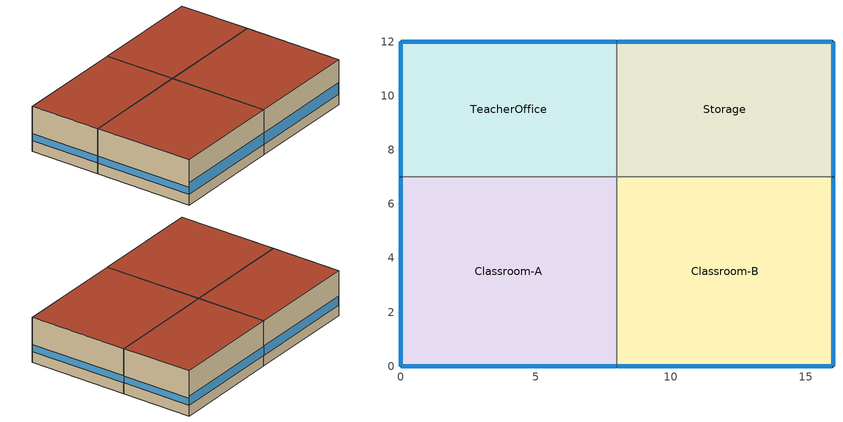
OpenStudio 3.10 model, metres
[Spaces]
Classroom-A
 floor ground: 0,0 0,7 8,7 8,0 z0
 wall outside: 0,7 0,0 8,0 z0:3.2
 wall to TeacherOffice: 8,7 0,7 z0:3.2
 wall to Classroom-B: 8,0 8,7 z0:3.2
 window: 0,6.97 0,0.03 z0.76:1.25; 0.03,0 7.97,0 z0.76:1.57
 roof outside: 8,0 8,7 0,7 0,0 z3.2
Classroom-B
 floor ground: 8,0 8,7 16,7 16,0 z0
 wall outside: 8,0 16,0 16,7 z0:3.2
 wall to Storage: 16,7 8,7 z0:3.2
 window: 16,0.03 16,6.97 z0.76:1.25; 8.03,0 15.97,0 z0.76:1.57
 roof outside: 16,0 16,7 8,7 8,0 z3.2
TeacherOffice
 floor ground: 0,7 0,12 8,12 8,7 z0
 wall outside: 8,12 0,12 0,7 z0:3.2
 wall to Storage: 8,7 8,12 z0:3.2
 window: 0,11.97 0,7.03 z0.76:1.25; 7.97,12 0.03,12 z0.76:1.41
 roof outside: 8,7 8,12 0,12 0,7 z3.2
Storage
 floor ground: 8,7 8,12 16,12 16,7 z0
 wall outside: 16,7 16,12 8,12 z0:3.2
 window: 15.97,12 8.03,12 z0.76:1.41; 16,7.03 16,11.97 z0.76:1.25
 roof outside: 16,7 16,12 8,12 8,7 z3.2
[Building]
Building 1: Default Construction Set=School Default Constructions
[Material] Roughness=MediumSmooth; Density {kg/m3}=800; Specific Heat {J/kg-K}=900
Name | Thickness {m} | Conductivity {W/m-K}
School Wall Material | 0.2 | 0.5
School Roof Material | 0.18 | 0.28
School Floor Material | 0.16 | 1
[Construction]
School Wall: School Wall Material
School Roof: School Roof Material
School Floor: School Floor Material
School Window: School Window Glazing
[WindowMaterial:SimpleGlazingSystem]
School Window Glazing: U-Factor {W/m2-K}=2.4; Solar Heat Gain Coefficient=0.35; Visible Transmittance=0.6
[DefaultSurfaceConstructions] Floor Construction=School Floor; Wall Construction=School Wall; Roof Ceiling Construction=School Roof
Default Surface Constructions 1; Default Surface Constructions 2
[DefaultSubSurfaceConstructions]
Default Sub Surface Constructions 1: Fixed Window Construction=School Window; Operable Window Construction=School Window
[DefaultConstructionSet]
School Default Constructions: Default Exterior Surface Constructions=Default Surface Constructions 1; Default Ground Contact Surface Constructions=Default Surface Constructions 2; Default Exterior SubSurface Constructions=Default Sub Surface Constructions 1
[BuildingStory]
Story 1: Nominal Z Coordinate {m}=0
[SpaceType]
Name | Default Schedule Set
ClassroomType | School Defaults
OfficeType; StorageType | Support Defaults
[Lights:Definition] Design Level Calculation Method=Watts/Area
Name | Watts per Space Floor Area {W/m2}
ClassroomType LightsDef | 10
OfficeType LightsDef | 7
StorageType LightsDef | 2
[Lights] Fraction Replaceable=1
Name | Lights Definition | Space or SpaceType
ClassroomType Lights | ClassroomType LightsDef | ClassroomType
OfficeType Lights | OfficeType LightsDef | OfficeType
StorageType Lights | StorageType LightsDef | StorageType
[People:Definition] Number of People Calculation Method=People/Area; Fraction Radiant=0.3
Name | People per Space Floor Area {person/m2}
ClassroomType PeopleDef | 0.04
OfficeType PeopleDef | 0.02
StorageType PeopleDef | 0
[People] Multiplier=1
Name | People Definition | Space or SpaceType
ClassroomType People | ClassroomType PeopleDef | ClassroomType
OfficeType People | OfficeType PeopleDef | OfficeType
StorageType People | StorageType PeopleDef | StorageType
[ElectricEquipment:Definition] Design Level Calculation Method=Watts/Area
Name | Watts per Space Floor Area {W/m2}
ClassroomType EquipDef | 4.5
OfficeType EquipDef | 5
StorageType EquipDef | 0.5
[ElectricEquipment]
Name | Electric Equipment Definition | Space or SpaceType
ClassroomType Equip | ClassroomType EquipDef | ClassroomType
OfficeType Equip | OfficeType EquipDef | OfficeType
StorageType Equip | StorageType EquipDef | StorageType
[DefaultScheduleSet]
Name | Number of People Schedule | People Activity Level Schedule | Lighting Schedule | Electric Equipment Schedule | Infiltration Schedule
School Defaults | School Defaults Occupancy | School Defaults Activity | School Defaults Lighting | School Defaults Equipment | School Defaults Infiltration
Support Defaults | Support Defaults Occupancy | Support Defaults Activity | Support Defaults Lighting | Support Defaults Equipment | Support Defaults Infiltration
[Space] Building Story=Story 1
Name | Space Type | Thermal Zone
Classroom-A | ClassroomType | Classroom-A Zone
Classroom-B | ClassroomType | Classroom-B Zone
TeacherOffice | OfficeType | TeacherOffice Zone
Storage | StorageType | Storage Zone
[ThermalZone] Use Ideal Air Loads=No
Name | Thermostat
Classroom-A Zone | Classroom-A Zone Thermostat
Classroom-B Zone | Classroom-B Zone Thermostat
TeacherOffice Zone | TeacherOffice Zone Thermostat
Storage Zone | Storage Zone Thermostat
[Sizing:Zone] Zone Cooling Design Supply Air Temperature Input Method=SupplyAirTemperature; Zone Cooling Design Supply Air Temperature {C}=14; Zone Cooling Design Supply Air Temperature Difference {deltaC}=11.11; Zone Heating Design Supply Air Temperature Input Method=SupplyAirTemperature; Zone Heating Design Supply Air Temperature {C}=40; Zone Heating Design Supply Air Temperature Difference {deltaC}=11.11; Zone Cooling Design Supply Air Humidity Ratio {kg-H2O/kg-air}=0.0085; Zone Heating Design Supply Air Humidity Ratio {kg-H2O/kg-air}=0.008; Cooling Design Air Flow Method=DesignDay; Heating Design Air Flow Method=DesignDay; Account for Dedicated Outdoor Air System=No; Dedicated Outdoor Air System Control Strategy=NeutralSupplyAir; Dedicated Outdoor Air Low Setpoint Temperature for Design {C}=autosize; Dedicated Outdoor Air High Setpoint Temperature for Design {C}=autosize; Zone Load Sizing Method=Sensible Load Only No Latent Load; Zone Latent Cooling Design Supply Air Humidity Ratio Input Method=HumidityRatioDifference; Zone Cooling Design Supply Air Humidity Ratio Difference {kgWater/kgDryAir}=0.005; Zone Latent Heating Design Supply Air Humidity Ratio Input Method=HumidityRatioDifference; Zone Humidification Design Supply Air Humidity Ratio Difference {kgWater/kgDryAir}=0.005; Sizing Option=Coincident
Classroom-A Zone; Classroom-B Zone; TeacherOffice Zone; Storage Zone
[ThermostatSetpoint:DualSetpoint]
Name | Heating Setpoint Temperature Schedule | Cooling Setpoint Temperature Schedule
Classroom-A Zone Thermostat | Classroom-A Zone Htg Sch | Classroom-A Zone Clg Sch
Classroom-B Zone Thermostat | Classroom-B Zone Htg Sch | Classroom-B Zone Clg Sch
TeacherOffice Zone Thermostat | TeacherOffice Zone Htg Sch | TeacherOffice Zone Clg Sch
Storage Zone Thermostat | Storage Zone Htg Sch | Storage Zone Clg Sch
[Schedule:Ruleset]
Name | Default Day Schedule
School Defaults Occupancy | Schedule Day 1
School Defaults Activity | Schedule Day 2
School Defaults Lighting | Schedule Day 3
School Defaults Equipment | Schedule Day 4
School Defaults Infiltration | Schedule Day 5
Support Defaults Occupancy | Schedule Day 6
Support Defaults Activity | Schedule Day 7
Support Defaults Lighting | Schedule Day 8
Support Defaults Equipment | Schedule Day 9
Support Defaults Infiltration | Schedule Day 10
Classroom-A Zone Htg Sch | Schedule Day 11
Classroom-A Zone Clg Sch | Schedule Day 12
Classroom-B Zone Htg Sch | Schedule Day 13
Classroom-B Zone Clg Sch | Schedule Day 14
TeacherOffice Zone Htg Sch | Schedule Day 15
TeacherOffice Zone Clg Sch | Schedule Day 16
Storage Zone Htg Sch | Schedule Day 17
Storage Zone Clg Sch | Schedule Day 18
[Schedule:Day]
Schedule Day 1; Schedule Day 3; Schedule Day 4; Schedule Day 6; Schedule Day 8; Schedule Day 9: 6, 0, 0.05, 8, 0, 0.25, 18, 0, 1, 22, 0, 0.2, 24, 0, 0.05
Schedule Day 2; Schedule Day 7: 24, 0, 120
Schedule Day 5; Schedule Day 10: 24, 0, 1
Schedule Day 11; Schedule Day 13; Schedule Day 15; Schedule Day 17: 24, 0, 21
Schedule Day 12; Schedule Day 14; Schedule Day 16; Schedule Day 18: 24, 0, 24
